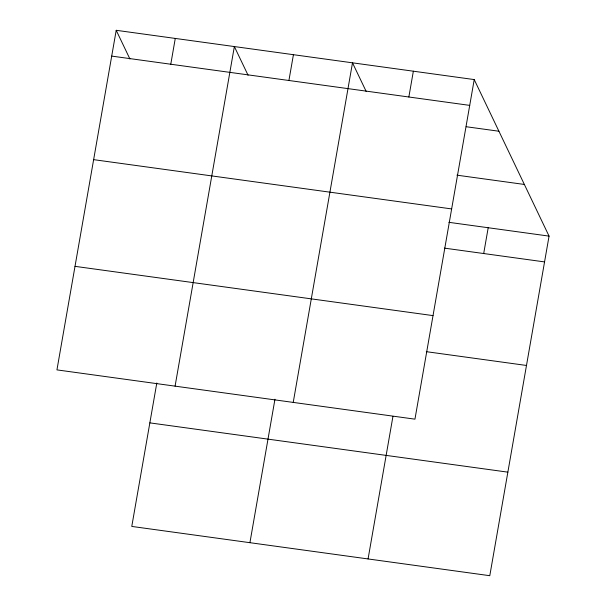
<?xml version="1.0" encoding="UTF-8"?>
<svg xmlns="http://www.w3.org/2000/svg" width="606" height="606" viewBox="0 0 606 606"><rect width="100%" height="100%" fill="white"/><g stroke="black" fill="none" stroke-linecap="round" stroke-linejoin="round"><path stroke-width="0.91" d="M116.208 30.3L56.941 369.887L414.951 419.163L474.225 79.575L116.208 30.3L129.926 59.002M170.778 64.236L175.278 38.428M156.81 382.984L131.775 526.425L489.792 575.7L549.059 236.113L474.225 79.575M175.081 386.151L234.355 46.564L248.074 75.258M288.918 80.492L293.425 54.691M249.922 542.688L274.957 399.24M293.228 402.414L352.495 62.819L366.221 91.521M408.853 96.998L413.36 71.197M368.069 558.944L392.938 416.436M483.694 253.535L488.201 227.735M111.701 56.1L469.718 105.376M466.15 126.722L498.92 131.229M456.947 175.172L524.364 184.451M93.627 159.651L451.644 208.926M448.872 222.319L549.059 236.113M444.372 248.119L544.559 261.913M75.008 266.345L433.025 315.612M426.298 351.669L526.485 365.463M149.849 422.874L507.866 472.15"/></g></svg>
